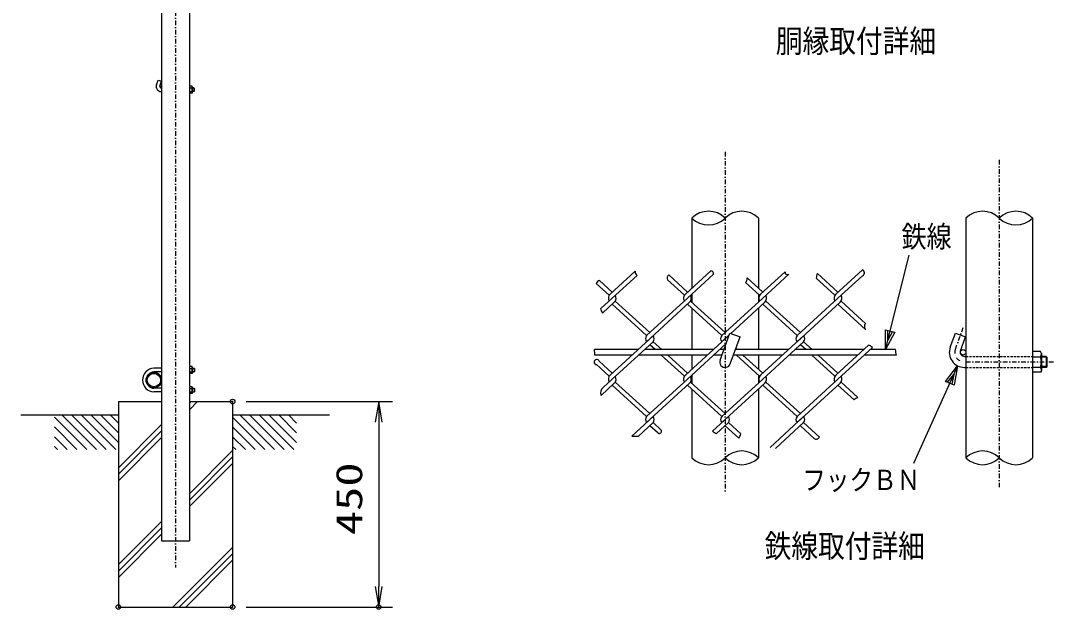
# Model space of a CAD drawing. Units: millimetres, scale not verified. Extents: x -4425 to 4425, y -3150 to 3150.
# Drawn here: x 204 to 2466, y -356 to 933 of the extents above; entities that cross this region are included whole.
import ezdxf
from ezdxf.enums import TextEntityAlignment as Align

# ---------------------------------------------------------------- set-up
doc = ezdxf.new("R2010")
doc.units = ezdxf.units.MM
doc.header["$LTSCALE"] = 20
doc.header["$PDMODE"] = 32
doc.header["$PDSIZE"] = 10
doc.linetypes.add('USER1', pattern=[1.01, 0.5, -0.25, 0.01, -0.25])
doc.linetypes.add('USER2', pattern=[0.375, 0.25, -0.125])
doc.layers.add('0-0_1', color=7, linetype='Continuous', lineweight=25)
doc.layers.add('0-1_0', color=7, linetype='Continuous', lineweight=25)
doc.layers.add('0-2_DEFPOINTS', color=7, linetype='Continuous')
doc.styles.add('ＭＳ ゴシック', font='')
doc.styles.get('ＭＳ ゴシック').set_extended_font_data('MS Gothic')

# ---------------------------------------------------------------- blocks, each defined once
blk = doc.blocks.new('C0')
at = {"layer": '0-0_1', "color": 4}
blk.add_line((127139.2, 69955), (128176.9, 74098.2), dxfattribs=at)
blk.add_lwpolyline([(127547, 70718.8), (127139.2, 69955), (127139.6, 70820.8)], close=True, dxfattribs=at)
blk.add_lwpolyline([(127445.2, 70744.3), (127241.3, 70362.4), (127241.4, 70795.3)], dxfattribs=at)
blk = doc.blocks.new('C1')
at = {"layer": '0-0_1', "color": 4}
blk.add_line((130298, 69245.3), (128373.3, 64960.9), dxfattribs=at)
blk.add_lwpolyline([(129762.2, 68565.1), (130298, 69245.3), (130145.4, 68393)], close=True, dxfattribs=at)
blk.add_lwpolyline([(129858, 68522.1), (130125.9, 68862.1), (130049.6, 68436)], dxfattribs=at)
blk = doc.blocks.new('C58')
at = {"layer": '0-0_1', "color": 4}
blk.add_line((90752.1, 63829.9), (92163.1, 62418.9), dxfattribs=at)
blk = doc.blocks.new('C59')
at = {"layer": '0-0_1', "color": 4}
blk.add_line((91087.4, 63918.9), (92587.4, 62418.9), dxfattribs=at)
blk = doc.blocks.new('C60')
at = {"layer": '0-0_1', "color": 4}
blk.add_line((91511.6, 63918.9), (93011.7, 62418.9), dxfattribs=at)
blk = doc.blocks.new('C61')
at = {"layer": '0-0_1', "color": 4}
blk.add_line((91935.9, 63918.9), (93435.9, 62418.9), dxfattribs=at)
blk = doc.blocks.new('C62')
at = {"layer": '0-0_1', "color": 4}
blk.add_line((92360.2, 63918.9), (93552.1, 62727), dxfattribs=at)
blk = doc.blocks.new('C63')
at = {"layer": '0-0_1', "color": 4}
blk.add_line((92784.4, 63918.9), (93552.1, 63151.2), dxfattribs=at)
blk = doc.blocks.new('C64')
at = {"layer": '0-0_1', "color": 4}
blk.add_line((93208.7, 63918.9), (93552.1, 63575.5), dxfattribs=at)
blk = doc.blocks.new('C65')
at = {"layer": '0-0_1', "color": 4}
blk.add_line((90752.1, 63405.7), (91738.9, 62418.9), dxfattribs=at)
blk = doc.blocks.new('C66')
at = {"layer": '0-0_1', "color": 4}
blk.add_line((90752.1, 62981.4), (91314.6, 62418.9), dxfattribs=at)
blk = doc.blocks.new('C67')
at = {"layer": '0-0_1', "color": 4}
blk.add_line((90752.1, 62557.1), (90890.3, 62418.9), dxfattribs=at)
blk = doc.blocks.new('C68')
at = {"layer": '0-0_1', "color": 4}
blk.add_line((98552.2, 63829.9), (99963.1, 62418.9), dxfattribs=at)
blk = doc.blocks.new('C69')
at = {"layer": '0-0_1', "color": 4}
blk.add_line((98887.4, 63918.9), (100387.4, 62418.9), dxfattribs=at)
blk = doc.blocks.new('C70')
at = {"layer": '0-0_1', "color": 4}
blk.add_line((99311.6, 63918.9), (100811.7, 62418.9), dxfattribs=at)
blk = doc.blocks.new('C71')
at = {"layer": '0-0_1', "color": 4}
blk.add_line((99735.9, 63918.9), (101235.9, 62418.9), dxfattribs=at)
blk = doc.blocks.new('C72')
at = {"layer": '0-0_1', "color": 4}
blk.add_line((100160.2, 63918.9), (101352.1, 62727), dxfattribs=at)
blk = doc.blocks.new('C73')
at = {"layer": '0-0_1', "color": 4}
blk.add_line((100584.4, 63918.9), (101352.1, 63151.2), dxfattribs=at)
blk = doc.blocks.new('C74')
at = {"layer": '0-0_1', "color": 4}
blk.add_line((101008.7, 63918.9), (101352.1, 63575.5), dxfattribs=at)
blk = doc.blocks.new('C75')
at = {"layer": '0-0_1', "color": 4}
blk.add_line((98552.2, 63405.7), (99538.9, 62418.9), dxfattribs=at)
blk = doc.blocks.new('C76')
at = {"layer": '0-0_1', "color": 4}
blk.add_line((98552.2, 62981.4), (99114.6, 62418.9), dxfattribs=at)
blk = doc.blocks.new('C77')
at = {"layer": '0-0_1', "color": 4}
blk.add_line((98552.2, 62557.1), (98690.3, 62418.9), dxfattribs=at)
blk = doc.blocks.new('DARROWS')
at = {"layer": '0-1_0', "color": 2}
blk.add_line((0, 0), (-19.982, 0), dxfattribs=at)
blk.add_lwpolyline([(-20, -3.333), (0, 0), (-20, 3.333)], dxfattribs=at)

msp = doc.modelspace()

# ---------------------------------------------------------------- linework, layer by layer
at = {"layer": '0-0_1', "color": 4, "linetype": 'USER1'}
for p, q in [((542.45, 2165.55), (542.45, -264.7)), ((1745.83, 645.83), (1745.83, -101.62)), ((2345.83, 628.13), (2345.83, -90.91)), ((2249.83, 213.93), (2266.89, 260.79)), ((2272.93, 185.75), (2466.47, 185.75))]:
    msp.add_line(p, q, dxfattribs=at)
at = {"layer": '0-0_1'}
for p, q in [((500.69, 792.71), (504.43, 802.99)), ((504.43, 802.99), (511.95, 800.26)), ((508.21, 789.97), (511.95, 800.26)), ((511.03, 785.95), (512.15, 785.95)), ((511.03, 777.95), (512.15, 777.95)), ((578.67, 789.45), (572.75, 789.45)), ((572.75, 785.69), (578.67, 785.69)), ((572.75, 778.2), (578.67, 778.2)), ((579.25, 788.2), (578.67, 789.45)), ((582.65, 785.95), (579.25, 785.95)), ((582.65, 777.95), (579.25, 777.95)), ((583.25, 785.35), (582.65, 785.95)), ((582.65, 785.95), (582.65, 777.95)), ((583.25, 778.55), (582.65, 777.95)), ((583.25, 785.35), (583.25, 778.55)), ((1672.93, 500.75), (1672.93, 347.39)), ((1818.73, 500.75), (1818.73, 347.08)), ((2272.93, 500.75), (2272.93, -24.25)), ((2418.73, 500.75), (2418.73, -24.25)), ((1658.67, 334.32), (1714.35, 385.34)), ((1988.21, 334.32), (2046.27, 387.52)), ((1498.51, 338.54), (1470.52, 364.19)), ((1493.89, 334.32), (1548.59, 384.43)), ((1498.51, 325.36), (1553.02, 375.31)), ((1656.46, 331.61), (1619.4, 365.57)), ((1663.28, 338.54), (1622.17, 376.21)), ((1663.28, 325.36), (1720.49, 377.79)), ((1828.05, 338.54), (1793.8, 369.92)), ((1823.44, 334.32), (1877.01, 383.41)), ((1828.05, 325.36), (1885.18, 377.71)), ((1986, 331.61), (1945.07, 369.12)), ((1992.82, 338.54), (1947.91, 379.69)), ((1992.82, 325.36), (2046.56, 374.6)), ((1491.68, 331.61), (1463.53, 357.41)), ((1821.23, 331.61), (1790.66, 359.62)), ((1498.51, 325.36), (1473.55, 302.49)), ((1505.33, 319.11), (1580.89, 249.87)), ((1663.28, 325.36), (1573.7, 243.27)), ((1670.1, 319.11), (1745.66, 249.87)), ((1672.93, 334.21), (1672.93, 316.51)), ((1828.05, 325.36), (1738.47, 243.27)), ((1818.73, 333.89), (1818.73, 316.82)), ((1834.87, 319.11), (1910.43, 249.87)), ((1992.82, 325.36), (1903.24, 243.27)), ((1999.64, 319.11), (2053.19, 270.04)), ((1503.12, 316.4), (1477.32, 292.76)), ((1498.51, 312.17), (1573.7, 243.27)), ((1667.89, 316.4), (1573.73, 230.12)), ((1663.28, 312.17), (1738.47, 243.27)), ((1672.93, 303.33), (1672.93, 212.75)), ((1832.66, 316.4), (1758.29, 248.26)), ((1818.73, 303.64), (1818.73, 212.75)), ((1828.05, 312.17), (1903.24, 243.27)), ((1997.43, 316.4), (1903.27, 230.12)), ((1992.82, 312.18), (2053.69, 256.4)), ((1493.89, 156.96), (1588.06, 243.25)), ((1498.51, 148.01), (1588.08, 230.09)), ((1607.01, 212.75), (1588.08, 230.09)), ((1658.67, 156.96), (1738.5, 230.12)), ((1754.57, 244.85), (1738.5, 230.12)), ((1757.11, 181.64), (1778.66, 240.85)), ((1823.44, 156.96), (1917.6, 243.25)), ((1828.05, 148.01), (1917.63, 230.09)), ((1936.55, 212.75), (1917.63, 230.09)), ((2238.55, 218.04), (2249.78, 248.88)), ((2249.78, 248.88), (2272.33, 240.68)), ((2261.11, 209.83), (2272.33, 240.68)), ((1554.77, 212.75), (1459.64, 212.75)), ((1719.54, 212.75), (1569.16, 212.75)), ((1592.62, 212.75), (1580.89, 223.5)), ((1663.28, 148.01), (1747.37, 225.07)), ((1742.89, 212.75), (1733.93, 212.75)), ((1884.31, 212.75), (1768.43, 212.75)), ((1771.78, 212.75), (1769.27, 215.05)), ((2049.09, 212.75), (1898.7, 212.75)), ((1922.16, 212.75), (1910.43, 223.5)), ((1988.21, 156.96), (2059.28, 222.1)), ((1992.82, 148.01), (2068.16, 217.04)), ((2118.64, 212.75), (2063.47, 212.75)), ((2436.5, 208.25), (2418.73, 208.25)), ((2418.73, 208.25), (2418.73, 163.25)), ((2438.23, 204.5), (2436.5, 208.25)), ((1541.68, 200.75), (1460.83, 200.75)), ((1498.51, 161.19), (1470.17, 187.15)), ((1706.45, 200.75), (1556.06, 200.75)), ((1656.45, 154.26), (1605.72, 200.75)), ((1663.28, 161.19), (1620.11, 200.75)), ((1672.93, 200.75), (1672.93, 170.04)), ((1738.52, 200.75), (1720.83, 200.75)), ((1871.22, 200.75), (1764.06, 200.75)), ((1821.23, 154.26), (1770.49, 200.75)), ((1828.05, 161.19), (1784.88, 200.75)), ((1818.73, 200.75), (1818.73, 169.72)), ((2035.99, 200.75), (1885.61, 200.75)), ((1986, 154.26), (1935.26, 200.75)), ((1992.82, 161.19), (1949.65, 200.75)), ((2120.83, 200.75), (2050.38, 200.75)), ((2269.56, 197.75), (2272.93, 197.75)), ((2418.73, 196.99), (2436.5, 196.99)), ((2448.43, 197.75), (2438.23, 197.75)), ((2450.23, 195.95), (2448.43, 197.75)), ((2448.43, 197.75), (2448.43, 173.75)), ((2450.23, 195.95), (2450.23, 175.55)), ((512.11, 171.95), (495.11, 171.95)), ((512.11, 163.95), (495.11, 163.95)), ((578.64, 175.45), (572.71, 175.45)), ((572.71, 171.69), (578.64, 171.69)), ((572.71, 164.2), (578.64, 164.2)), ((579.21, 174.2), (578.64, 175.45)), ((579.21, 171.95), (583.61, 171.95)), ((579.21, 163.95), (583.61, 163.95)), ((583.61, 171.95), (583.61, 163.95)), ((583.61, 171.95), (584.21, 171.35)), ((584.21, 164.55), (583.61, 163.95)), ((584.21, 171.35), (584.21, 164.55)), ((1491.68, 154.26), (1463.8, 179.8)), ((2269.56, 173.75), (2272.93, 173.75)), ((2418.73, 174.51), (2436.5, 174.51)), ((2448.43, 173.75), (2438.23, 173.75)), ((2450.23, 175.55), (2448.43, 173.75)), ((1503.12, 139.05), (1474.1, 112.46)), ((1498.51, 148.01), (1478.72, 129.88)), ((1505.33, 141.76), (1580.89, 72.51)), ((1663.28, 148.01), (1573.7, 65.92)), ((1667.89, 139.05), (1573.73, 52.77)), ((1670.1, 141.76), (1745.66, 72.51)), ((1672.93, 156.86), (1672.93, 139.16)), ((1828.05, 148.01), (1738.47, 65.92)), ((1832.66, 139.05), (1738.5, 52.77)), ((1818.73, 156.54), (1818.73, 139.47)), ((1834.87, 141.76), (1910.43, 72.51)), ((1992.82, 148.01), (1903.24, 65.92)), ((1997.43, 139.05), (1903.27, 52.77)), ((1999.64, 141.76), (2036.52, 107.96)), ((512.11, 127.95), (495.11, 127.95)), ((512.11, 119.95), (495.11, 119.95)), ((578.64, 131.45), (572.71, 131.45)), ((572.71, 127.69), (578.64, 127.69)), ((572.71, 120.2), (578.64, 120.2)), ((579.21, 130.2), (578.64, 131.45)), ((579.21, 127.95), (583.61, 127.95)), ((579.21, 119.95), (583.61, 119.95)), ((583.61, 127.95), (583.61, 119.95)), ((583.61, 127.95), (584.21, 127.35)), ((583.61, 119.95), (584.21, 120.55)), ((584.21, 127.35), (584.21, 120.55)), ((1498.51, 134.82), (1573.7, 65.92)), ((1663.28, 134.82), (1738.47, 65.92)), ((1672.93, 125.97), (1672.93, -24.25)), ((1818.73, 126.29), (1818.73, -24.25)), ((1828.05, 134.82), (1903.24, 65.92)), ((1992.82, 134.82), (2028.02, 102.57)), ((417.45, 98.95), (512.15, 98.95)), ((572.75, 98.95), (667.45, 98.95)), ((667.45, 98.95), (667.45, -351.05)), ((417.45, 68.95), (203.5, 68.95)), ((879.92, 68.95), (667.45, 68.95)), ((1541.81, 23.52), (1588.06, 65.9)), ((1556.18, 23.5), (1588.08, 52.74)), ((1598.85, 29.69), (1580.89, 46.15)), ((1606.51, 35.85), (1588.08, 52.74)), ((1718, 33.98), (1752.83, 65.9)), ((1726.85, 28.91), (1752.86, 52.74)), ((1775.47, 18.84), (1745.66, 46.15)), ((1779.9, 27.96), (1752.86, 52.74)), ((1844.29, -1.28), (1917.6, 65.9)), ((1856, -3.73), (1917.63, 52.74)), ((1940.96, 18.17), (1910.43, 46.15)), ((1952.02, 21.22), (1917.63, 52.74)), ((512.15, -206.05), (572.75, -206.05))]:
    msp.add_line(p, q, dxfattribs=at)
at = {"layer": '0-0_1', "color": 4}
for p, q in [((583.25, 785.35), (579.25, 785.35)), ((583.25, 778.55), (579.25, 778.55)), ((2450.23, 195.95), (2438.23, 195.95)), ((579.21, 171.35), (584.21, 171.35)), ((579.21, 164.55), (584.21, 164.55)), ((2450.23, 175.55), (2438.23, 175.55)), ((579.21, 127.35), (584.21, 127.35)), ((579.21, 120.55), (584.21, 120.55)), ((572.75, 95.14), (576.56, 98.95)), ((572.75, 80.99), (590.7, 98.95)), ((417.45, -46.02), (512.15, 48.68)), ((417.45, -60.16), (512.15, 34.54)), ((417.45, -74.31), (512.15, 20.39)), ((572.75, -102.85), (667.45, -8.15)), ((572.75, -117), (667.45, -22.3)), ((572.75, -131.14), (667.45, -36.44)), ((417.45, -258.15), (512.15, -163.45)), ((417.45, -272.3), (512.15, -177.6)), ((417.45, -286.44), (512.15, -191.74)), ((536.68, -351.05), (667.45, -220.29)), ((550.83, -351.05), (667.45, -234.43)), ((564.97, -351.05), (667.45, -248.57))]:
    msp.add_line(p, q, dxfattribs=at)
at = {"layer": '0-0_1', "linetype": 'USER2'}
for p, q in [((2272.93, 197.75), (2418.73, 197.75)), ((2272.93, 173.75), (2418.73, 173.75))]:
    msp.add_line(p, q, dxfattribs=at)
at = {"layer": '0-0_1'}
for points in [[(512.15, 2117.95), (512.15, 98.95), (512.15, -206.05)], [(572.75, 2117.95), (572.75, 98.95), (572.75, -206.05)], [(579.25, 788.2), (579.25, 775.7), (578.67, 774.45), (572.75, 774.45)], [(1734.56, 189.85), (1756.1, 249.05), (1778.66, 240.85)], [(2438.23, 204.5), (2438.23, 167), (2436.5, 163.25), (2418.73, 163.25)], [(579.21, 174.2), (579.21, 161.7), (578.64, 160.45), (572.71, 160.45)], [(579.21, 130.2), (579.21, 117.7), (578.64, 116.45), (572.71, 116.45)], [(417.45, 98.95), (417.45, -351.05), (667.45, -351.05)]]:
    msp.add_lwpolyline(points, dxfattribs=at)
for centre, radius in [((510.15, 788.95), 2), ((2266.93, 206.75), 6), ((495.11, 145.95), 17), ((495.11, 145.95), 14.7)]:
    msp.add_circle(centre, radius, dxfattribs=at)
for centre, radius, start, end in [((511.03, 788.95), 11, 160.00017, 270), ((511.03, 788.95), 3, 160.00017, 270), ((566.8, 781.95), 12.45, 342.48373, 17.51709), ((573.54, 788.2), 5.71, 334.0199, 0), ((573.54, 775.7), 5.71, 0, 25.9799), ((1502.1, 325.36), 12.15, 132.49985, 210.96317), ((1494.91, 325.36), 12.15, 312.49994, 30.96311), ((1666.87, 325.36), 12.15, 132.49965, 210.96317), ((1659.68, 325.36), 12.15, 312.50012, 30.96311), ((1831.64, 325.36), 12.15, 132.49965, 210.96317), ((1824.45, 325.36), 12.15, 312.50012, 30.96311), ((1996.42, 325.36), 12.15, 132.49965, 210.96317), ((1989.22, 325.36), 12.15, 312.50012, 30.96311), ((1580.89, 236.68), 9.72, 137.49927, 222.4995), ((1580.89, 236.68), 9.72, 317.50058, 42.50064), ((1745.66, 236.68), 9.72, 137.49927, 222.49973), ((1745.66, 236.68), 9.72, 34.95305, 42.50065), ((1910.43, 236.68), 9.72, 137.49927, 222.49973), ((1910.43, 236.68), 9.72, 317.50034, 42.50064), ((2269.56, 206.75), 33, 160.00006, 270), ((2269.56, 206.75), 9, 159.99977, 270), ((2421.09, 204.5), 17.14, 334.02042, 0), ((1745.83, 185.75), 12, 159.99965, 339.99973), ((2400.88, 185.75), 37.35, 342.48389, 17.51721), ((496.11, 145.95), 26, 92.20422, 267.79578), ((496.11, 145.95), 18, 93.18472, 266.81528), ((573.5, 174.2), 5.71, 334.0202, 0), ((566.77, 167.95), 12.45, 342.48083, 17.5195), ((573.5, 161.7), 5.71, 0, 25.97979), ((2421.09, 167), 17.14, 0, 25.97959), ((1502.1, 148.01), 12.15, 132.49985, 210.96317), ((1494.91, 148.01), 12.15, 312.49994, 30.96311), ((1666.87, 148.01), 12.15, 132.49965, 210.96317), ((1659.68, 148.01), 12.15, 312.50012, 30.96311), ((1831.64, 148.01), 12.15, 132.49965, 210.96317), ((1824.45, 148.01), 12.15, 312.50012, 30.96311), ((1996.42, 148.01), 12.15, 132.49965, 210.96317), ((1989.22, 148.01), 12.15, 312.50012, 30.96311), ((573.5, 130.2), 5.71, 334.0202, 0), ((566.77, 123.95), 12.45, 342.48083, 17.5195), ((573.5, 117.7), 5.71, 0, 25.97979), ((1580.89, 59.33), 9.72, 137.49927, 222.4995), ((1580.89, 59.33), 9.72, 317.50058, 42.50064), ((1745.66, 59.33), 9.72, 137.49927, 222.49973), ((1745.66, 59.33), 9.72, 317.50034, 42.50064), ((1910.43, 59.33), 9.72, 137.49927, 222.49973), ((1910.43, 59.33), 9.72, 317.50034, 42.50064)]:
    msp.add_arc(centre, radius, start, end, dxfattribs=at)
at = {"layer": '0-0_1', "color": 4}
for centre, radius, start, end in [((1709.38, 463.96), 51.79, 45.26329, 134.73663), ((1709.38, 537.54), 51.79, 225.26355, 314.73669), ((1782.28, 463.96), 51.79, 45.26329, 134.73663), ((2309.38, 463.96), 51.79, 45.26329, 134.73663), ((2382.28, 463.96), 51.79, 45.26329, 134.73663), ((2382.28, 537.54), 51.79, 225.26337, 314.73669), ((1713.4, 378.3), 7.11, 355.8866, 82.28421), ((2043.89, 381), 6.93, 292.60126, 69.99497), ((1473.86, 353.76), 10.95, 107.75444, 160.57173), ((1556.63, 382.7), 8.23, 167.87253, 243.97788), ((1627.4, 369.17), 8.78, 126.60717, 204.21182), ((1782.51, 367.74), 11.5, 315.0863, 10.91983), ((1882.19, 382.13), 5.33, 166.11601, 304.07837), ((1977.65, 366.02), 32.73, 155.31758, 174.58073), ((867.63, 62.15), 651.85, 20.7187, 21.63587), ((2060.21, 263.47), 9.62, 136.88495, 227.33714), ((1286.91, 189.47), 174.29, 3.71096, 7.67615), ((2059.06, 211.39), 10.71, 31.85026, 88.81895), ((1629.03, 117.19), 498.85, 9.64231, 11.04335), ((1464.71, 185.45), 5.72, 17.28237, 260.90268), ((1488.05, 118.08), 15.04, 128.34595, 201.94916), ((2068.38, 48.4), 67.55, 118.14438, 126.69124), ((1549.06, 88.87), 65.75, 263.66666, 276.21576), ((1601.41, 34.35), 5.32, 241.29324, 16.34576), ((1739.84, 61.86), 35.41, 231.91876, 248.48405), ((1758.9, 32.53), 21.49, 320.42987, 347.72482), ((1945.24, 24.24), 7.42, 234.8794, 336.00775), ((1782.28, -61.04), 51.79, 45.26356, 134.73663), ((2309.38, -61.04), 51.79, 45.26329, 134.73663), ((1709.38, 12.54), 51.79, 225.26337, 314.73669), ((1782.28, 12.54), 51.79, 225.26337, 314.73669), ((2309.38, 12.54), 51.79, 225.26364, 314.73678), ((2382.28, 12.54), 51.79, 225.26364, 314.73678)]:
    msp.add_arc(centre, radius, start, end, dxfattribs=at)
at = {"layer": '0-0_1', "color": 4, "linetype": 'USER1'}
msp.add_arc((2269.56, 206.75), 21, 160.00006, 270, dxfattribs=at)
at = {"layer": '0-1_0', "color": 1}
for p, q in [((697.45, 98.95), (1017.45, 98.95)), ((697.45, -351.05), (1017.45, -351.05))]:
    msp.add_line(p, q, dxfattribs=at)
at = {"layer": '0-1_0', "color": 2}
msp.add_line((987.45, 53.95), (987.45, -306.05), dxfattribs=at)
at = {"layer": '0-2_DEFPOINTS'}
for p in [(667.45, 98.95), (417.45, -351.05), (667.45, -351.05), (667.45, -351.05), (987.45, -351.05)]:
    msp.add_point(p, dxfattribs=at)

# ---------------------------------------------------------------- block references
at = {"layer": '0-1_0', "xscale": 0.05, "yscale": 0.05}
for name, p in [('C0', (-4260.16, -3285)), ('C1', (-4260.16, -3285)), ('C59', (-4260.16, -3127)), ('C60', (-4260.16, -3127)), ('C61', (-4260.16, -3127)), ('C62', (-4260.16, -3127)), ('C63', (-4260.16, -3127)), ('C64', (-4260.16, -3127)), ('C69', (-4260.16, -3127)), ('C70', (-4260.16, -3127)), ('C71', (-4260.16, -3127)), ('C72', (-4260.16, -3127)), ('C73', (-4260.16, -3127)), ('C74', (-4260.16, -3127)), ('C58', (-4260.16, -3127)), ('C68', (-4260.16, -3127)), ('C65', (-4260.16, -3127)), ('C75', (-4260.16, -3127)), ('C66', (-4260.16, -3127)), ('C67', (-4260.16, -3127)), ('C76', (-4260.16, -3127)), ('C77', (-4260.16, -3127))]:
    msp.add_blockref(name, p, dxfattribs=at)
at = {"layer": '0-1_0', "xscale": 2.25, "yscale": 2.25}
for p, rotation in [((987.45, 98.95), 90), ((987.45, -351.05), 270)]:
    msp.add_blockref('DARROWS', p, dxfattribs=dict(at, rotation=rotation))

# ---------------------------------------------------------------- texts
at = {"layer": '0-0_1', "color": 4, "style": 'ＭＳ ゴシック', "width": 0.85}
for s, height, p in [('胴縁取付詳細', 50.44, (1856.73, 848.06)), ('鉄線', 47.36, (2131.9, 422.4)), ('フックＢＮ', 44.57, (1914.58, -108.27)), ('鉄線取付詳細', 50.44, (1832.21, -257.78))]:
    msp.add_text(s, height=height, dxfattribs=at).set_placement(p, align=Align.BOTTOM_LEFT)
at = {"layer": '0-1_0', "color": 3, "style": 'ＭＳ ゴシック', "width": 1.35}
msp.add_text('450', height=57.77, rotation=90, dxfattribs=at).set_placement((968.55, -193.55), align=Align.BOTTOM_LEFT)

doc.saveas('drawing.dxf')
